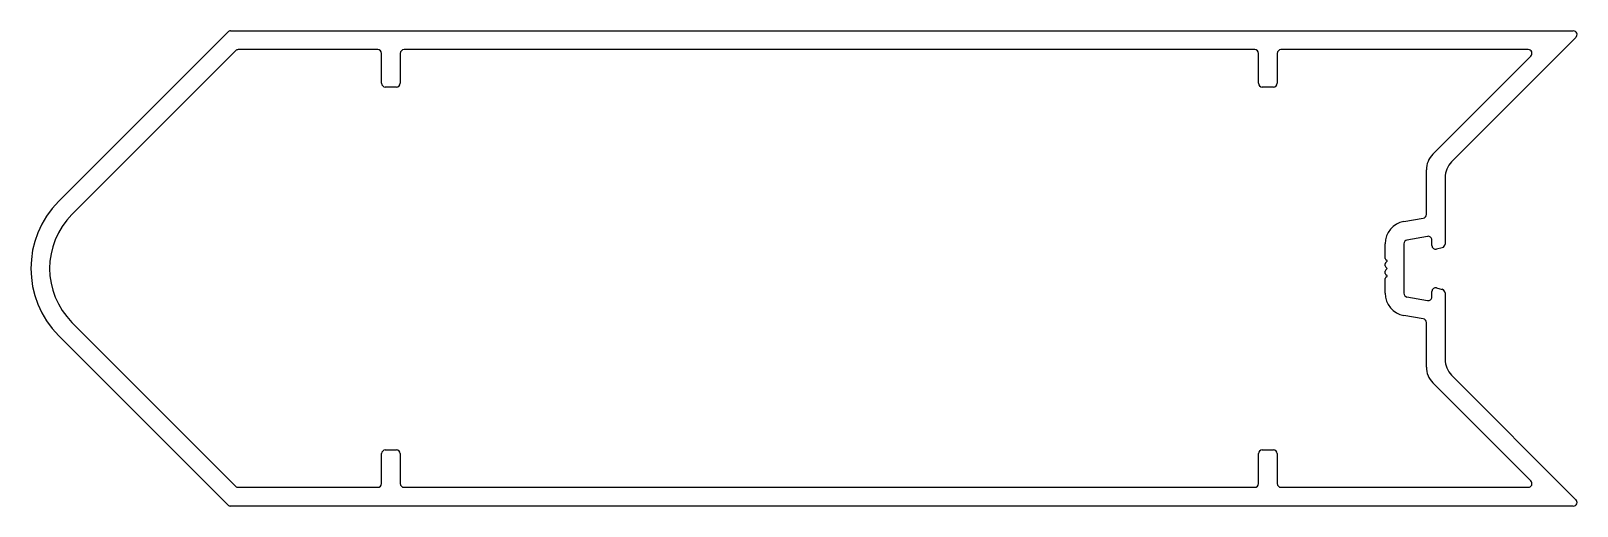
# Model space of a CAD drawing. Extents: x -113 to 94, y 24 to 88.
import ezdxf

# ---------------------------------------------------------------- set-up
doc = ezdxf.new("R2010")
doc.units = 0
doc.layers.get('0').update_dxf_attribs({"linetype": 'CONTINUOUS'})

msp = doc.modelspace()

# ---------------------------------------------------------------- linework, layer by layer
for p, q in [((-109.12, 65.23), (-86.5, 87.85)), ((-86.14, 88), (93.46, 88)), ((93.81, 87.14), (77.18, 70.51)), ((-85.46, 85.35), (-107.35, 63.46)), ((-66.44, 85.5), (-85.11, 85.5)), ((-65.94, 81), (-65.94, 85)), ((-63.44, 85), (-63.44, 81)), ((50.86, 85.5), (-62.94, 85.5)), ((51.36, 81), (51.36, 85)), ((53.86, 85), (53.86, 81)), ((87.43, 85.5), (54.36, 85.5)), ((74.68, 71.54), (87.78, 84.64)), ((-63.94, 80.5), (-65.44, 80.5)), ((53.36, 80.5), (51.86, 80.5)), ((73.8, 63.47), (73.8, 69.42)), ((76.3, 68.39), (76.3, 59.52)), ((70.78, 62.51), (73.39, 62.97)), ((73.96, 60.54), (71.21, 60.05)), ((74.55, 59.31), (74.55, 60.05)), ((68.3, 57.6), (68.3, 59.56)), ((70.8, 59.56), (70.8, 52.93)), ((75.93, 59.03), (75.18, 58.83)), ((68.3, 56.6), (68.3, 56.89)), ((68.3, 55.6), (68.3, 55.89)), ((68.55, 57.25), (68.37, 57.42)), ((68.37, 57.07), (68.55, 57.24)), ((68.55, 56.25), (68.37, 56.42)), ((68.37, 56.07), (68.55, 56.24)), ((68.3, 52.93), (68.3, 54.89)), ((68.55, 55.25), (68.37, 55.42)), ((68.37, 55.07), (68.55, 55.24)), ((71.21, 52.44), (73.96, 51.96)), ((74.55, 52.45), (74.55, 53.18)), ((75.18, 53.66), (75.93, 53.46)), ((76.3, 52.98), (76.3, 44.11)), ((73.39, 49.52), (70.78, 49.98)), ((-107.35, 49.03), (-85.46, 27.14)), ((73.8, 43.07), (73.8, 49.03)), ((-86.5, 24.64), (-109.12, 47.27)), ((77.18, 41.99), (93.81, 25.35)), ((87.78, 27.85), (74.68, 40.95)), ((-65.94, 27.5), (-65.94, 31.5)), ((-65.44, 32), (-63.94, 32)), ((-63.44, 31.5), (-63.44, 27.5)), ((51.36, 27.5), (51.36, 31.5)), ((51.86, 32), (53.36, 32)), ((53.86, 31.5), (53.86, 27.5)), ((-85.11, 27), (-66.44, 27)), ((-62.94, 27), (50.86, 27)), ((54.36, 27), (87.43, 27)), ((93.46, 24.5), (-86.14, 24.5))]:
    msp.add_line(p, q)
for centre, radius, start, end in [((-86.14, 87.5), 0.5, 90, 135), ((93.46, 87.5), 0.5, 315, 90), ((-85.11, 85), 0.5, 90, 135), ((-66.44, 85), 0.5, 0, 90), ((-62.94, 85), 0.5, 90, 180), ((50.86, 85), 0.5, 0, 90), ((54.36, 85), 0.5, 90, 180), ((87.43, 85), 0.5, 315, 90), ((-65.44, 81), 0.5, 180, 270), ((-63.94, 81), 0.5, 270, 0), ((51.86, 81), 0.5, 180, 270), ((53.36, 81), 0.5, 270, 0), ((76.8, 69.42), 3, 135, 180), ((79.3, 68.39), 3, 135, 180), ((-100.14, 56.25), 12.7, 135, 225), ((-100.14, 56.25), 10.2, 135, 225), ((71.3, 59.56), 3, 100, 180), ((73.3, 63.47), 0.5, 280, 360), ((71.3, 59.56), 0.5, 100, 180), ((74.05, 60.05), 0.5, 0, 100), ((75.05, 59.31), 0.5, 180, 285), ((75.8, 59.52), 0.5, 285, 360), ((68.55, 57.6), 0.25, 180, 225), ((68.55, 56.89), 0.25, 135, 180), ((68.55, 56.6), 0.25, 180, 225), ((68.55, 55.89), 0.25, 135, 180), ((68.54, 57.25), 0.008, 315, 45), ((68.54, 56.25), 0.008, 315, 45), ((68.55, 55.6), 0.25, 180, 225), ((68.55, 54.89), 0.25, 135, 180), ((68.54, 55.25), 0.008, 315, 45), ((71.3, 52.93), 3, 180, 260), ((71.3, 52.93), 0.5, 180, 260), ((74.05, 52.45), 0.5, 260, 360), ((75.05, 53.18), 0.5, 75, 180), ((75.8, 52.98), 0.5, 360, 75), ((73.3, 49.03), 0.5, 0, 80), ((79.3, 44.11), 3, 180, 225), ((76.8, 43.07), 3, 180, 225), ((-65.44, 31.5), 0.5, 90, 180), ((-63.94, 31.5), 0.5, 360, 90), ((51.86, 31.5), 0.5, 90, 180), ((53.36, 31.5), 0.5, 360, 90), ((-85.11, 27.5), 0.5, 225, 270), ((-66.44, 27.5), 0.5, 270, 360), ((-62.94, 27.5), 0.5, 180, 270), ((50.86, 27.5), 0.5, 270, 360), ((54.36, 27.5), 0.5, 180, 270), ((87.43, 27.5), 0.5, 270, 45), ((93.46, 25), 0.5, 270, 45), ((-86.14, 25), 0.5, 225, 270)]:
    msp.add_arc(centre, radius, start, end)

doc.saveas('drawing.dxf')
